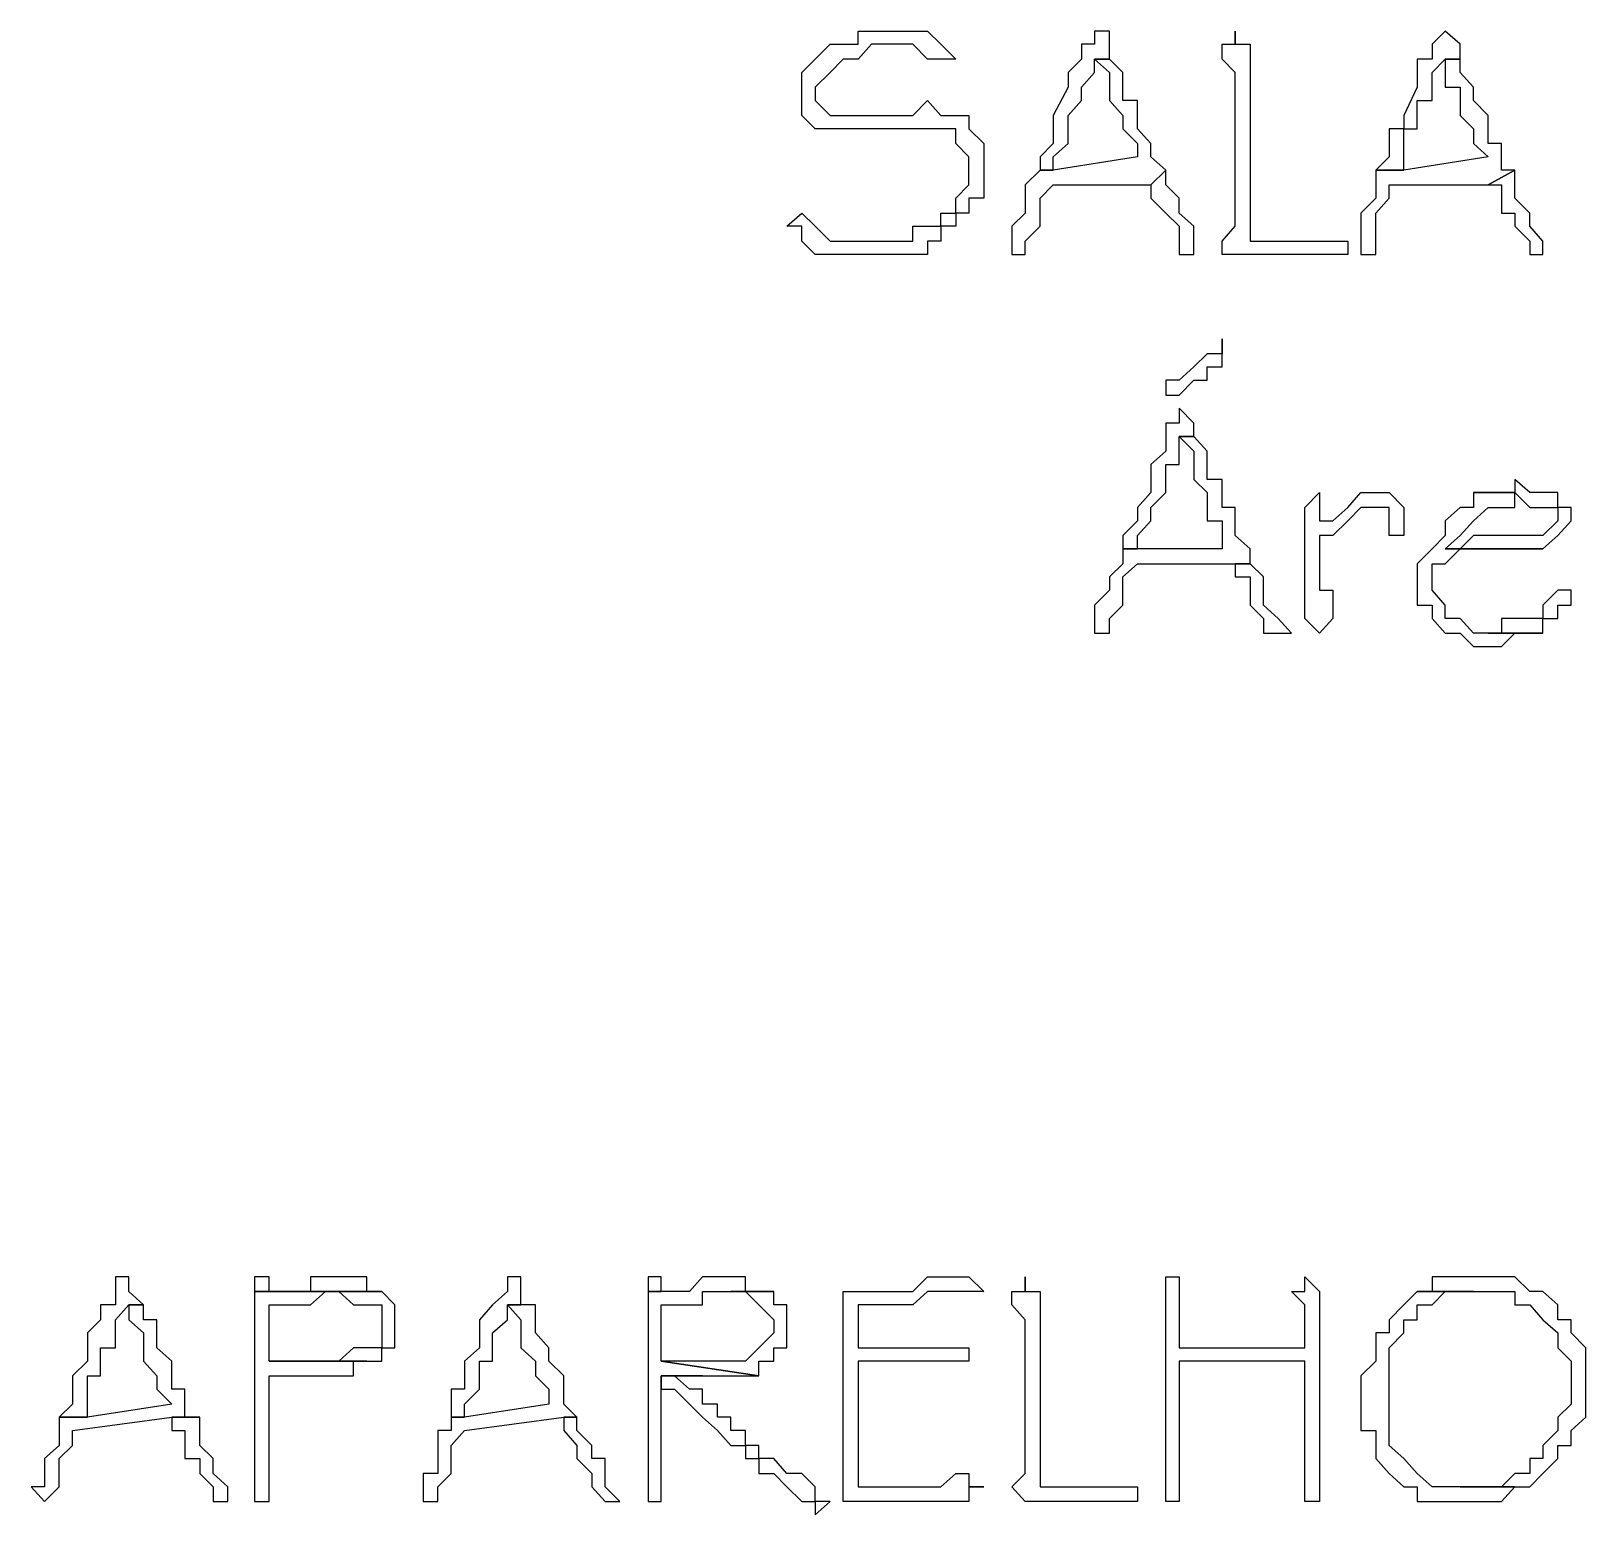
# Model space of a CAD drawing. Header units: millimetres. Extents: x -518.8 to -461.2, y 3.5 to 44.2.
# Drawn here: x -489.831 to -489.124, y 11.02 to 11.694 of the extents above; entities that cross this region are included whole.
import ezdxf

# ---------------------------------------------------------------- set-up
doc = ezdxf.new("R2010")
doc.units = ezdxf.units.MM
doc.header["$MEASUREMENT"] = 0
doc.layers.add('MYSOLIDS', color=7, linetype='Continuous')

msp = doc.modelspace()

# ---------------------------------------------------------------- linework, layer by layer
at = {"layer": 'MYSOLIDS'}
for points in [[(-489.41731, 11.68116), (-489.41731, 11.68116), (-489.41731, 11.68116), (-489.41731, 11.68116), (-489.41731, 11.68116), (-489.42333, 11.68116), (-489.4301, 11.68793), (-489.4301, 11.68793), (-489.43611, 11.68793), (-489.43611, 11.68793), (-489.44288, 11.68793), (-489.44889, 11.68793), (-489.44889, 11.68793), (-489.45491, 11.68116), (-489.46167, 11.68116), (-489.46167, 11.68116), (-489.46769, 11.67514), (-489.46769, 11.67514), (-489.47446, 11.66838), (-489.47446, 11.66838), (-489.47446, 11.66236), (-489.47446, 11.66236), (-489.46769, 11.65559), (-489.46769, 11.65559), (-489.46167, 11.65559), (-489.46167, 11.65559), (-489.45491, 11.65559), (-489.45491, 11.65559), (-489.44889, 11.65559), (-489.44288, 11.65559), (-489.44288, 11.65559), (-489.43611, 11.65559), (-489.4301, 11.65559), (-489.4301, 11.65559), (-489.42333, 11.66236), (-489.41731, 11.65559), (-489.41731, 11.65559), (-489.41055, 11.65559), (-489.40453, 11.65559), (-489.40453, 11.64958), (-489.40453, 11.64958), (-489.39777, 11.64281), (-489.39777, 11.64281), (-489.39777, 11.6368), (-489.39777, 11.63078), (-489.39777, 11.63078), (-489.39777, 11.62402), (-489.39777, 11.618), (-489.40453, 11.618), (-489.40453, 11.61123), (-489.41055, 11.61123), (-489.41055, 11.60522), (-489.41731, 11.60522), (-489.41731, 11.60522), (-489.41731, 11.59845), (-489.42333, 11.59845), (-489.42333, 11.59244), (-489.4301, 11.59244), (-489.43611, 11.59244), (-489.43611, 11.59244), (-489.44288, 11.59244), (-489.44889, 11.59244), (-489.45491, 11.59244), (-489.45491, 11.59244), (-489.46167, 11.59244), (-489.46769, 11.59244), (-489.46769, 11.59244), (-489.47446, 11.59244), (-489.47446, 11.59244), (-489.48047, 11.59845), (-489.48047, 11.60522), (-489.48047, 11.60522), (-489.48724, 11.60522), (-489.48047, 11.61123), (-489.48047, 11.61123), (-489.48047, 11.61123), (-489.48047, 11.61123), (-489.47446, 11.60522), (-489.47446, 11.60522), (-489.47446, 11.60522), (-489.47446, 11.60522), (-489.47446, 11.60522), (-489.46769, 11.59845), (-489.46769, 11.59845), (-489.46167, 11.59845), (-489.46167, 11.59845), (-489.45491, 11.59845), (-489.44889, 11.59845), (-489.44288, 11.59845), (-489.44288, 11.59845), (-489.43611, 11.59845), (-489.4301, 11.59845), (-489.4301, 11.60522), (-489.42333, 11.60522), (-489.42333, 11.60522), (-489.41731, 11.60522), (-489.41731, 11.61123), (-489.41055, 11.61123), (-489.41055, 11.618), (-489.41055, 11.618), (-489.40453, 11.62402), (-489.40453, 11.63078), (-489.40453, 11.63078), (-489.40453, 11.6368), (-489.41055, 11.64281), (-489.41055, 11.64281), (-489.41055, 11.64958), (-489.41731, 11.64958), (-489.41731, 11.64958), (-489.42333, 11.64958), (-489.42333, 11.64958), (-489.4301, 11.64958), (-489.4301, 11.64958), (-489.43611, 11.64958), (-489.44288, 11.64958), (-489.44889, 11.64958), (-489.45491, 11.64958), (-489.45491, 11.64958), (-489.46167, 11.64958), (-489.46769, 11.64958), (-489.46769, 11.64958), (-489.47446, 11.64958), (-489.47446, 11.64958), (-489.48047, 11.65559), (-489.48047, 11.65559), (-489.48047, 11.66236), (-489.48047, 11.66236), (-489.48047, 11.66838), (-489.48047, 11.67514), (-489.48047, 11.67514), (-489.47446, 11.68116), (-489.47446, 11.68116), (-489.46769, 11.68793), (-489.46769, 11.68793), (-489.46167, 11.68793), (-489.45491, 11.68793), (-489.45491, 11.69394), (-489.44889, 11.69394), (-489.44288, 11.69394), (-489.43611, 11.69394), (-489.43611, 11.69394), (-489.4301, 11.69394), (-489.4301, 11.69394), (-489.42333, 11.69394), (-489.41731, 11.68793), (-489.41731, 11.68793), (-489.41055, 11.68116), (-489.41055, 11.68116), (-489.41055, 11.68116), (-489.41055, 11.68116), (-489.41731, 11.68116), (-489.41731, 11.68116), (-489.41731, 11.68116), (-489.41731, 11.68116), (-489.41731, 11.68116)], [(-489.34739, 11.69394), (-489.34739, 11.69394), (-489.34739, 11.69394), (-489.34739, 11.68793), (-489.3534, 11.68793), (-489.3534, 11.68116), (-489.3534, 11.68116), (-489.35942, 11.67514), (-489.35942, 11.66838), (-489.36619, 11.65559), (-489.36619, 11.65559), (-489.36619, 11.64958), (-489.36619, 11.64958), (-489.36619, 11.64281), (-489.3722, 11.6368), (-489.3722, 11.6368), (-489.3722, 11.63078), (-489.36619, 11.63078), (-489.36619, 11.6368), (-489.36619, 11.6368), (-489.35942, 11.64281), (-489.35942, 11.64958), (-489.35942, 11.64958), (-489.35942, 11.64958), (-489.35942, 11.65559), (-489.3534, 11.66236), (-489.3534, 11.66236), (-489.3534, 11.66838), (-489.34739, 11.67514), (-489.34739, 11.67514), (-489.34739, 11.68116), (-489.34062, 11.68116), (-489.34062, 11.68793), (-489.34062, 11.69394), (-489.34739, 11.69394), (-489.34739, 11.69394)], [(-489.27671, 11.59845), (-489.27671, 11.59845), (-489.2707, 11.59845), (-489.26393, 11.59845), (-489.25792, 11.59845), (-489.25792, 11.59845), (-489.2519, 11.59845), (-489.24513, 11.59845), (-489.24513, 11.59845), (-489.23912, 11.59845), (-489.23912, 11.59845), (-489.23235, 11.59845), (-489.23235, 11.59845), (-489.23235, 11.59845), (-489.23235, 11.59845), (-489.23235, 11.59244), (-489.23912, 11.59244), (-489.24513, 11.59244), (-489.24513, 11.59244), (-489.24513, 11.59244), (-489.2519, 11.59244), (-489.25792, 11.59244), (-489.25792, 11.59244), (-489.26393, 11.59244), (-489.2707, 11.59244), (-489.27671, 11.59244), (-489.27671, 11.59244), (-489.28348, 11.59244), (-489.28348, 11.59244), (-489.28348, 11.59244), (-489.28348, 11.59244), (-489.28949, 11.59244), (-489.28949, 11.59244), (-489.28949, 11.59845), (-489.28949, 11.59845), (-489.28348, 11.60522), (-489.28348, 11.61123), (-489.28348, 11.61123), (-489.28348, 11.618), (-489.28348, 11.62402), (-489.28348, 11.63078), (-489.28348, 11.63078), (-489.28348, 11.6368), (-489.28348, 11.64281), (-489.28348, 11.64958), (-489.28348, 11.64958), (-489.28348, 11.64958), (-489.28348, 11.65559), (-489.28348, 11.66236), (-489.28348, 11.66838), (-489.28348, 11.66838), (-489.28348, 11.67514), (-489.28949, 11.68116), (-489.28949, 11.68793), (-489.28949, 11.68793), (-489.28348, 11.68793), (-489.28348, 11.68793), (-489.28348, 11.69394), (-489.28348, 11.69394), (-489.28348, 11.68793), (-489.28348, 11.68793), (-489.27671, 11.68793), (-489.27671, 11.68793), (-489.27671, 11.68793), (-489.27671, 11.68116), (-489.27671, 11.67514), (-489.27671, 11.66838), (-489.27671, 11.66838), (-489.27671, 11.66236), (-489.27671, 11.65559), (-489.27671, 11.65559), (-489.27671, 11.64958), (-489.27671, 11.64281), (-489.27671, 11.6368), (-489.27671, 11.6368), (-489.27671, 11.63078), (-489.27671, 11.63078), (-489.27671, 11.62402), (-489.27671, 11.618), (-489.27671, 11.618), (-489.27671, 11.61123), (-489.27671, 11.61123), (-489.27671, 11.60522), (-489.27671, 11.59845), (-489.27671, 11.59845), (-489.27671, 11.59845), (-489.27671, 11.59845), (-489.27671, 11.59845)], [(-489.18799, 11.69394), (-489.18799, 11.69394), (-489.18799, 11.69394), (-489.19401, 11.68793), (-489.19401, 11.68793), (-489.19401, 11.68116), (-489.20077, 11.68116), (-489.20077, 11.67514), (-489.20077, 11.66838), (-489.20679, 11.65559), (-489.20679, 11.65559), (-489.20679, 11.64958), (-489.21355, 11.64958), (-489.21355, 11.64281), (-489.21355, 11.6368), (-489.21355, 11.6368), (-489.21957, 11.63078), (-489.20679, 11.63078), (-489.20679, 11.6368), (-489.20679, 11.6368), (-489.20679, 11.64281), (-489.20679, 11.64958), (-489.20077, 11.64958), (-489.20077, 11.64958), (-489.20077, 11.65559), (-489.20077, 11.66236), (-489.19401, 11.66236), (-489.19401, 11.66838), (-489.19401, 11.67514), (-489.19401, 11.67514), (-489.18799, 11.68116), (-489.18122, 11.68116), (-489.18122, 11.68793), (-489.18799, 11.69394), (-489.18799, 11.69394), (-489.18799, 11.69394)], [(-489.34062, 11.68116), (-489.34739, 11.68116), (-489.34739, 11.68116), (-489.34062, 11.67514), (-489.34062, 11.66838), (-489.34062, 11.66838), (-489.34062, 11.66236), (-489.33461, 11.65559), (-489.33461, 11.65559), (-489.33461, 11.64958), (-489.33461, 11.64958), (-489.32784, 11.64281), (-489.32784, 11.6368), (-489.32784, 11.6368), (-489.36619, 11.63078), (-489.3722, 11.63078), (-489.37897, 11.62402), (-489.37897, 11.62402), (-489.37897, 11.618), (-489.37897, 11.61123), (-489.37897, 11.61123), (-489.38498, 11.60522), (-489.38498, 11.59845), (-489.38498, 11.59845), (-489.38498, 11.59845), (-489.38498, 11.59244), (-489.38498, 11.59244), (-489.37897, 11.59244), (-489.37897, 11.59244), (-489.37897, 11.59845), (-489.3722, 11.60522), (-489.3722, 11.60522), (-489.3722, 11.61123), (-489.3722, 11.618), (-489.3722, 11.618), (-489.36619, 11.62402), (-489.32183, 11.62402), (-489.31506, 11.63078), (-489.31506, 11.63078), (-489.32183, 11.6368), (-489.32183, 11.64281), (-489.32183, 11.64281), (-489.32784, 11.64958), (-489.32784, 11.64958), (-489.32784, 11.65559), (-489.32784, 11.66236), (-489.33461, 11.66236), (-489.33461, 11.66838), (-489.33461, 11.66838), (-489.33461, 11.66838), (-489.33461, 11.67514), (-489.34062, 11.68116), (-489.34062, 11.68116), (-489.34062, 11.68116)], [(-489.18122, 11.68116), (-489.18799, 11.68116), (-489.18799, 11.68116), (-489.18799, 11.67514), (-489.18799, 11.66838), (-489.18122, 11.66838), (-489.18122, 11.66236), (-489.18122, 11.65559), (-489.18122, 11.65559), (-489.17521, 11.64958), (-489.17521, 11.64958), (-489.17521, 11.64281), (-489.16844, 11.6368), (-489.16844, 11.6368), (-489.20679, 11.63078), (-489.21957, 11.63078), (-489.21957, 11.62402), (-489.21957, 11.62402), (-489.21957, 11.618), (-489.22634, 11.61123), (-489.22634, 11.61123), (-489.22634, 11.60522), (-489.22634, 11.59845), (-489.22634, 11.59845), (-489.22634, 11.59845), (-489.22634, 11.59244), (-489.22634, 11.59244), (-489.22634, 11.59244), (-489.21957, 11.59244), (-489.21957, 11.59845), (-489.21957, 11.60522), (-489.21957, 11.60522), (-489.21957, 11.61123), (-489.21355, 11.618), (-489.21355, 11.618), (-489.21355, 11.62402), (-489.16844, 11.62402), (-489.15641, 11.63078), (-489.16243, 11.63078), (-489.16243, 11.6368), (-489.16243, 11.64281), (-489.16844, 11.64281), (-489.16844, 11.64958), (-489.16844, 11.64958), (-489.16844, 11.65559), (-489.17521, 11.66236), (-489.17521, 11.66236), (-489.17521, 11.66838), (-489.17521, 11.66838), (-489.17521, 11.66838), (-489.18122, 11.67514), (-489.18122, 11.68116), (-489.18122, 11.68116), (-489.18122, 11.68116)], [(-489.31506, 11.63078), (-489.32183, 11.62402), (-489.32183, 11.62402), (-489.32183, 11.62402), (-489.32183, 11.618), (-489.31506, 11.61123), (-489.31506, 11.61123), (-489.30904, 11.60522), (-489.30904, 11.59845), (-489.30904, 11.59244), (-489.30228, 11.59244), (-489.30228, 11.59244), (-489.30228, 11.59244), (-489.30228, 11.59244), (-489.30228, 11.59845), (-489.30228, 11.60522), (-489.30904, 11.61123), (-489.30904, 11.61123), (-489.30904, 11.618), (-489.31506, 11.62402), (-489.31506, 11.63078), (-489.31506, 11.63078)], [(-489.15641, 11.63078), (-489.16844, 11.62402), (-489.16844, 11.62402), (-489.16243, 11.62402), (-489.16243, 11.618), (-489.16243, 11.61123), (-489.15641, 11.61123), (-489.15641, 11.60522), (-489.14964, 11.59845), (-489.14964, 11.59244), (-489.14964, 11.59244), (-489.14964, 11.59244), (-489.14363, 11.59244), (-489.14363, 11.59244), (-489.14363, 11.59845), (-489.14964, 11.60522), (-489.14964, 11.61123), (-489.14964, 11.61123), (-489.15641, 11.618), (-489.15641, 11.62402), (-489.15641, 11.63078), (-489.15641, 11.63078)], [(-489.28949, 11.55409), (-489.28949, 11.54732), (-489.29626, 11.54732), (-489.29626, 11.54732), (-489.30228, 11.54131), (-489.30228, 11.54131), (-489.30904, 11.53529), (-489.30904, 11.53529), (-489.31506, 11.53529), (-489.31506, 11.52853), (-489.31506, 11.52853), (-489.31506, 11.52853), (-489.31506, 11.52853), (-489.30904, 11.52853), (-489.30904, 11.52853), (-489.30228, 11.53529), (-489.29626, 11.53529), (-489.29626, 11.53529), (-489.29626, 11.54131), (-489.28949, 11.54131), (-489.28949, 11.54131), (-489.28949, 11.54732), (-489.28949, 11.54732), (-489.28949, 11.55409), (-489.28949, 11.55409)], [(-489.30904, 11.52251), (-489.30904, 11.51574), (-489.30904, 11.51574), (-489.30904, 11.51574), (-489.31506, 11.51574), (-489.31506, 11.50973), (-489.31506, 11.50296), (-489.32183, 11.49695), (-489.32183, 11.49018), (-489.32183, 11.48417), (-489.32784, 11.4774), (-489.32784, 11.4774), (-489.32784, 11.4774), (-489.32784, 11.47138), (-489.33461, 11.46462), (-489.33461, 11.4586), (-489.33461, 11.4586), (-489.32784, 11.4586), (-489.32784, 11.4586), (-489.32784, 11.46462), (-489.32183, 11.47138), (-489.32183, 11.47138), (-489.32183, 11.4774), (-489.32183, 11.4774), (-489.31506, 11.48417), (-489.31506, 11.48417), (-489.31506, 11.49018), (-489.31506, 11.49695), (-489.30904, 11.49695), (-489.30904, 11.50296), (-489.30904, 11.50973), (-489.30228, 11.50973), (-489.30228, 11.51574), (-489.30228, 11.51574), (-489.30904, 11.52251), (-489.30904, 11.52251)], [(-489.30228, 11.50973), (-489.30904, 11.50973), (-489.30904, 11.50973), (-489.30228, 11.50296), (-489.30228, 11.49695), (-489.30228, 11.49018), (-489.30228, 11.49018), (-489.29626, 11.48417), (-489.29626, 11.48417), (-489.29626, 11.4774), (-489.29626, 11.47138), (-489.28949, 11.47138), (-489.28949, 11.46462), (-489.28949, 11.4586), (-489.32784, 11.4586), (-489.33461, 11.4586), (-489.33461, 11.45183), (-489.34062, 11.44582), (-489.34062, 11.44582), (-489.34062, 11.4398), (-489.34062, 11.4398), (-489.34739, 11.43304), (-489.34739, 11.42702), (-489.34739, 11.42702), (-489.34739, 11.42026), (-489.34739, 11.42026), (-489.34062, 11.42026), (-489.34062, 11.42026), (-489.34062, 11.42026), (-489.34062, 11.42702), (-489.33461, 11.43304), (-489.33461, 11.43304), (-489.33461, 11.4398), (-489.33461, 11.4398), (-489.33461, 11.44582), (-489.32784, 11.45183), (-489.28348, 11.45183), (-489.27671, 11.45183), (-489.27671, 11.4586), (-489.28348, 11.46462), (-489.28348, 11.46462), (-489.28348, 11.47138), (-489.28348, 11.4774), (-489.28949, 11.4774), (-489.28949, 11.48417), (-489.28949, 11.48417), (-489.28949, 11.49018), (-489.29626, 11.49018), (-489.29626, 11.49695), (-489.29626, 11.49695), (-489.29626, 11.50296), (-489.30228, 11.50973), (-489.30228, 11.50973), (-489.30228, 11.50973)], [(-489.15641, 11.49018), (-489.15641, 11.48417), (-489.16243, 11.48417), (-489.16844, 11.48417), (-489.16844, 11.48417), (-489.16844, 11.48417), (-489.17521, 11.48417), (-489.15641, 11.48417), (-489.14964, 11.4774), (-489.14964, 11.4774), (-489.14363, 11.4774), (-489.13686, 11.4774), (-489.13686, 11.47138), (-489.13686, 11.47138), (-489.13686, 11.47138), (-489.14363, 11.46462), (-489.14964, 11.46462), (-489.14964, 11.46462), (-489.15641, 11.46462), (-489.16243, 11.46462), (-489.16243, 11.46462), (-489.16844, 11.46462), (-489.17521, 11.46462), (-489.18122, 11.4586), (-489.18799, 11.4586), (-489.14363, 11.4586), (-489.14363, 11.4586), (-489.13686, 11.46462), (-489.13686, 11.46462), (-489.13085, 11.47138), (-489.13085, 11.47138), (-489.13085, 11.4774), (-489.13686, 11.4774), (-489.13686, 11.48417), (-489.14363, 11.48417), (-489.14363, 11.48417), (-489.14964, 11.48417), (-489.15641, 11.49018), (-489.15641, 11.49018)], [(-489.24513, 11.47138), (-489.23912, 11.47138), (-489.23235, 11.4774), (-489.23235, 11.4774), (-489.22634, 11.48417), (-489.22634, 11.48417), (-489.21957, 11.48417), (-489.21957, 11.48417), (-489.21355, 11.48417), (-489.21355, 11.48417), (-489.20679, 11.4774), (-489.20679, 11.47138), (-489.20679, 11.47138), (-489.20679, 11.47138), (-489.20679, 11.46462), (-489.21355, 11.46462), (-489.21355, 11.46462), (-489.21355, 11.46462), (-489.21355, 11.46462), (-489.21355, 11.47138), (-489.21355, 11.47138), (-489.21355, 11.47138), (-489.21355, 11.47138), (-489.21355, 11.47138), (-489.21355, 11.47138), (-489.21355, 11.4774), (-489.21355, 11.4774), (-489.21957, 11.4774), (-489.21957, 11.4774), (-489.21957, 11.4774), (-489.22634, 11.4774), (-489.22634, 11.4774), (-489.23235, 11.47138), (-489.23235, 11.47138), (-489.23912, 11.46462), (-489.24513, 11.46462), (-489.24513, 11.46462), (-489.24513, 11.4586), (-489.24513, 11.45183), (-489.24513, 11.45183), (-489.24513, 11.45183), (-489.24513, 11.4398), (-489.23912, 11.4398), (-489.23912, 11.43304), (-489.23912, 11.42702), (-489.23912, 11.42702), (-489.23912, 11.42702), (-489.24513, 11.42026), (-489.24513, 11.42026), (-489.24513, 11.42026), (-489.24513, 11.42026), (-489.24513, 11.42026), (-489.24513, 11.42026), (-489.2519, 11.42702), (-489.2519, 11.42702), (-489.2519, 11.43304), (-489.2519, 11.4398), (-489.2519, 11.4398), (-489.2519, 11.44582), (-489.2519, 11.45183), (-489.2519, 11.4586), (-489.2519, 11.4586), (-489.2519, 11.46462), (-489.2519, 11.47138), (-489.2519, 11.47138), (-489.2519, 11.4774), (-489.2519, 11.4774), (-489.2519, 11.4774), (-489.2519, 11.4774), (-489.24513, 11.48417), (-489.24513, 11.48417), (-489.24513, 11.4774), (-489.24513, 11.4774), (-489.24513, 11.47138), (-489.24513, 11.47138), (-489.24513, 11.47138), (-489.24513, 11.47138), (-489.24513, 11.47138), (-489.24513, 11.47138)], [(-489.17521, 11.48417), (-489.17521, 11.4774), (-489.18122, 11.4774), (-489.18799, 11.47138), (-489.18799, 11.47138), (-489.18799, 11.46462), (-489.19401, 11.4586), (-489.19401, 11.4586), (-489.19401, 11.4586), (-489.20077, 11.45183), (-489.20077, 11.44582), (-489.20077, 11.4398), (-489.20077, 11.4398), (-489.20077, 11.43304), (-489.19401, 11.43304), (-489.19401, 11.42702), (-489.18799, 11.42026), (-489.18799, 11.42026), (-489.18799, 11.42026), (-489.18122, 11.42026), (-489.18122, 11.42026), (-489.17521, 11.41424), (-489.16844, 11.41424), (-489.16844, 11.41424), (-489.16243, 11.41424), (-489.15641, 11.42026), (-489.15641, 11.42026), (-489.14964, 11.42026), (-489.14964, 11.42026), (-489.14363, 11.42026), (-489.16844, 11.42026), (-489.17521, 11.42026), (-489.18122, 11.42702), (-489.18122, 11.42702), (-489.18799, 11.42702), (-489.18799, 11.43304), (-489.18799, 11.43304), (-489.19401, 11.4398), (-489.19401, 11.44582), (-489.19401, 11.44582), (-489.19401, 11.45183), (-489.18799, 11.45183), (-489.18799, 11.45183), (-489.18799, 11.45183), (-489.18122, 11.4586), (-489.17521, 11.4586), (-489.16844, 11.4586), (-489.16243, 11.4586), (-489.15641, 11.4586), (-489.15641, 11.4586), (-489.14964, 11.4586), (-489.14964, 11.4586), (-489.14363, 11.4586), (-489.18799, 11.4586), (-489.18122, 11.46462), (-489.18122, 11.46462), (-489.17521, 11.47138), (-489.17521, 11.47138), (-489.16844, 11.4774), (-489.16844, 11.4774), (-489.16243, 11.4774), (-489.15641, 11.4774), (-489.15641, 11.48417), (-489.17521, 11.48417), (-489.17521, 11.48417)], [(-489.27671, 11.45183), (-489.28348, 11.45183), (-489.28348, 11.45183), (-489.28348, 11.44582), (-489.27671, 11.44582), (-489.27671, 11.4398), (-489.27671, 11.43304), (-489.2707, 11.42702), (-489.2707, 11.42702), (-489.2707, 11.42026), (-489.26393, 11.42026), (-489.26393, 11.42026), (-489.26393, 11.42026), (-489.25792, 11.42026), (-489.26393, 11.42702), (-489.26393, 11.42702), (-489.2707, 11.43304), (-489.2707, 11.4398), (-489.2707, 11.44582), (-489.27671, 11.45183), (-489.27671, 11.45183), (-489.27671, 11.45183)], [(-489.13085, 11.4398), (-489.13085, 11.4398), (-489.13686, 11.4398), (-489.13686, 11.4398), (-489.14363, 11.43304), (-489.14363, 11.43304), (-489.14363, 11.42702), (-489.14964, 11.42702), (-489.15641, 11.42702), (-489.15641, 11.42702), (-489.16243, 11.42702), (-489.16243, 11.42026), (-489.16844, 11.42026), (-489.14363, 11.42026), (-489.14363, 11.42702), (-489.13686, 11.42702), (-489.13686, 11.43304), (-489.13085, 11.43304), (-489.13085, 11.43304), (-489.13085, 11.4398), (-489.13085, 11.4398), (-489.13085, 11.4398), (-489.13085, 11.4398)], [(-489.78649, 11.12777), (-489.78649, 11.12777), (-489.7925, 11.12777), (-489.7925, 11.12101), (-489.7925, 11.12101), (-489.7925, 11.11499), (-489.79927, 11.11499), (-489.79927, 11.10823), (-489.80528, 11.10221), (-489.80528, 11.09544), (-489.80528, 11.08943), (-489.81205, 11.08266), (-489.81205, 11.08266), (-489.81205, 11.07665), (-489.81205, 11.07665), (-489.81205, 11.06988), (-489.81807, 11.06386), (-489.80528, 11.06386), (-489.80528, 11.06988), (-489.80528, 11.06988), (-489.80528, 11.07665), (-489.80528, 11.08266), (-489.79927, 11.08266), (-489.79927, 11.08943), (-489.79927, 11.08943), (-489.79927, 11.09544), (-489.7925, 11.09544), (-489.7925, 11.10221), (-489.7925, 11.10823), (-489.7925, 11.10823), (-489.78649, 11.11499), (-489.77972, 11.11499), (-489.78649, 11.12101), (-489.78649, 11.12777), (-489.78649, 11.12777), (-489.78649, 11.12777)], [(-489.72258, 11.12777), (-489.72934, 11.12777), (-489.72934, 11.12101), (-489.72934, 11.12101), (-489.72934, 11.12101), (-489.691, 11.12101), (-489.691, 11.12101), (-489.68423, 11.11499), (-489.67822, 11.11499), (-489.67145, 11.11499), (-489.67145, 11.11499), (-489.67145, 11.10823), (-489.67145, 11.10823), (-489.67145, 11.10823), (-489.67145, 11.10221), (-489.67145, 11.09544), (-489.67822, 11.09544), (-489.68423, 11.09544), (-489.68423, 11.09544), (-489.68423, 11.09544), (-489.691, 11.08943), (-489.691, 11.08943), (-489.69701, 11.08943), (-489.70378, 11.08943), (-489.7098, 11.08943), (-489.71656, 11.08943), (-489.72258, 11.08943), (-489.67822, 11.08943), (-489.67145, 11.08943), (-489.67145, 11.09544), (-489.66543, 11.09544), (-489.66543, 11.10221), (-489.66543, 11.10221), (-489.66543, 11.10823), (-489.66543, 11.10823), (-489.66543, 11.11499), (-489.66543, 11.11499), (-489.67145, 11.12101), (-489.67145, 11.12101), (-489.72258, 11.12101), (-489.72258, 11.12777), (-489.72258, 11.12777), (-489.72258, 11.12777)], [(-489.691, 11.12777), (-489.691, 11.12777), (-489.69701, 11.12777), (-489.70378, 11.12777), (-489.70378, 11.12101), (-489.7098, 11.12101), (-489.71656, 11.12101), (-489.72258, 11.12101), (-489.67145, 11.12101), (-489.67822, 11.12101), (-489.67822, 11.12777), (-489.68423, 11.12777), (-489.691, 11.12777), (-489.691, 11.12777)], [(-489.61431, 11.12777), (-489.61431, 11.12777), (-489.61431, 11.12777), (-489.61431, 11.12101), (-489.61431, 11.12101), (-489.62107, 11.11499), (-489.62107, 11.11499), (-489.62709, 11.10823), (-489.62709, 11.10221), (-489.62709, 11.09544), (-489.63386, 11.08943), (-489.63386, 11.08266), (-489.63386, 11.08266), (-489.63386, 11.07665), (-489.63987, 11.07665), (-489.63987, 11.06988), (-489.63987, 11.06386), (-489.63386, 11.06386), (-489.63386, 11.06988), (-489.63386, 11.06988), (-489.62709, 11.07665), (-489.62709, 11.08266), (-489.62709, 11.08266), (-489.62709, 11.08943), (-489.62107, 11.08943), (-489.62107, 11.09544), (-489.62107, 11.09544), (-489.62107, 11.10221), (-489.61431, 11.10823), (-489.61431, 11.10823), (-489.61431, 11.11499), (-489.60829, 11.11499), (-489.60829, 11.12101), (-489.60829, 11.12777), (-489.61431, 11.12777), (-489.61431, 11.12777)], [(-489.5128, 11.12777), (-489.5128, 11.12777), (-489.51882, 11.12777), (-489.52558, 11.12777), (-489.52558, 11.12777), (-489.52558, 11.12777), (-489.5316, 11.12101), (-489.53837, 11.12101), (-489.53837, 11.12101), (-489.54438, 11.12101), (-489.5504, 11.12101), (-489.5504, 11.03229), (-489.5504, 11.02552), (-489.5504, 11.02552), (-489.54438, 11.02552), (-489.54438, 11.03229), (-489.54438, 11.03229), (-489.54438, 11.08266), (-489.52558, 11.08266), (-489.51882, 11.08266), (-489.5128, 11.08266), (-489.5128, 11.08266), (-489.50604, 11.08266), (-489.50002, 11.08266), (-489.54438, 11.08943), (-489.54438, 11.11499), (-489.54438, 11.11499), (-489.53837, 11.11499), (-489.53837, 11.11499), (-489.5316, 11.11499), (-489.52558, 11.11499), (-489.52558, 11.12101), (-489.51882, 11.12101), (-489.5128, 11.12101), (-489.49325, 11.12101), (-489.49325, 11.12101), (-489.50002, 11.12101), (-489.50604, 11.12101), (-489.50604, 11.12777), (-489.5128, 11.12777), (-489.5128, 11.12777)], [(-489.5504, 11.12777), (-489.5504, 11.12777), (-489.5504, 11.12101), (-489.54438, 11.12101), (-489.54438, 11.12777), (-489.5504, 11.12777), (-489.5504, 11.12777)], [(-489.45491, 11.09544), (-489.41055, 11.09544), (-489.41055, 11.09544), (-489.40453, 11.09544), (-489.40453, 11.09544), (-489.40453, 11.09544), (-489.40453, 11.09544), (-489.40453, 11.08943), (-489.40453, 11.08943), (-489.41055, 11.08943), (-489.41055, 11.08943), (-489.45491, 11.08943), (-489.45491, 11.08266), (-489.45491, 11.08266), (-489.45491, 11.08266), (-489.45491, 11.08266), (-489.45491, 11.07665), (-489.45491, 11.06988), (-489.45491, 11.06988), (-489.45491, 11.06386), (-489.45491, 11.06386), (-489.45491, 11.05785), (-489.45491, 11.05108), (-489.45491, 11.05108), (-489.45491, 11.04507), (-489.45491, 11.0383), (-489.45491, 11.03229), (-489.45491, 11.03229), (-489.44889, 11.03229), (-489.44889, 11.03229), (-489.44288, 11.03229), (-489.43611, 11.03229), (-489.4301, 11.03229), (-489.4301, 11.03229), (-489.4301, 11.03229), (-489.42333, 11.03229), (-489.41731, 11.03229), (-489.41055, 11.0383), (-489.41055, 11.0383), (-489.40453, 11.0383), (-489.40453, 11.03229), (-489.40453, 11.03229), (-489.39777, 11.03229), (-489.39777, 11.03229), (-489.40453, 11.03229), (-489.40453, 11.02552), (-489.41055, 11.02552), (-489.41731, 11.02552), (-489.41731, 11.02552), (-489.42333, 11.02552), (-489.4301, 11.02552), (-489.4301, 11.02552), (-489.43611, 11.02552), (-489.44288, 11.02552), (-489.44889, 11.02552), (-489.44889, 11.02552), (-489.45491, 11.02552), (-489.45491, 11.02552), (-489.45491, 11.02552), (-489.46167, 11.02552), (-489.46167, 11.02552), (-489.46167, 11.03229), (-489.46167, 11.03229), (-489.46167, 11.03229), (-489.46167, 11.0383), (-489.46167, 11.0383), (-489.46167, 11.04507), (-489.46167, 11.05108), (-489.46167, 11.05785), (-489.46167, 11.05785), (-489.46167, 11.06386), (-489.46167, 11.06988), (-489.46167, 11.07665), (-489.46167, 11.07665), (-489.46167, 11.08266), (-489.46167, 11.08266), (-489.46167, 11.08943), (-489.46167, 11.09544), (-489.46167, 11.10221), (-489.46167, 11.10221), (-489.46167, 11.10823), (-489.46167, 11.11499), (-489.46167, 11.11499), (-489.46167, 11.12101), (-489.46167, 11.12101), (-489.46167, 11.12101), (-489.46167, 11.12101), (-489.45491, 11.12101), (-489.45491, 11.12101), (-489.44889, 11.12101), (-489.44889, 11.12101), (-489.44288, 11.12101), (-489.44288, 11.12101), (-489.43611, 11.12101), (-489.4301, 11.12101), (-489.4301, 11.12101), (-489.42333, 11.12777), (-489.42333, 11.12777), (-489.41731, 11.12777), (-489.41055, 11.12777), (-489.41055, 11.12777), (-489.40453, 11.12777), (-489.40453, 11.12777), (-489.40453, 11.12777), (-489.40453, 11.12777), (-489.39777, 11.12101), (-489.39777, 11.12101), (-489.39777, 11.12101), (-489.40453, 11.12101), (-489.40453, 11.12101), (-489.41055, 11.12101), (-489.41731, 11.12101), (-489.42333, 11.12101), (-489.4301, 11.11499), (-489.4301, 11.11499), (-489.43611, 11.11499), (-489.44288, 11.11499), (-489.44889, 11.11499), (-489.45491, 11.11499), (-489.45491, 11.11499), (-489.45491, 11.11499), (-489.45491, 11.10823), (-489.45491, 11.10823), (-489.45491, 11.10221), (-489.45491, 11.09544), (-489.45491, 11.09544), (-489.45491, 11.09544), (-489.45491, 11.09544), (-489.45491, 11.09544)], [(-489.3722, 11.03229), (-489.3722, 11.03229), (-489.36619, 11.03229), (-489.35942, 11.03229), (-489.3534, 11.03229), (-489.3534, 11.03229), (-489.34739, 11.03229), (-489.34062, 11.03229), (-489.34062, 11.03229), (-489.33461, 11.03229), (-489.33461, 11.03229), (-489.32784, 11.03229), (-489.32784, 11.03229), (-489.32784, 11.03229), (-489.32784, 11.03229), (-489.32784, 11.02552), (-489.33461, 11.02552), (-489.34062, 11.02552), (-489.34062, 11.02552), (-489.34062, 11.02552), (-489.34739, 11.02552), (-489.3534, 11.02552), (-489.3534, 11.02552), (-489.35942, 11.02552), (-489.36619, 11.02552), (-489.3722, 11.02552), (-489.3722, 11.02552), (-489.37897, 11.02552), (-489.37897, 11.02552), (-489.37897, 11.02552), (-489.37897, 11.02552), (-489.38498, 11.03229), (-489.38498, 11.03229), (-489.38498, 11.03229), (-489.38498, 11.03229), (-489.37897, 11.0383), (-489.37897, 11.04507), (-489.37897, 11.05108), (-489.37897, 11.05108), (-489.37897, 11.05785), (-489.37897, 11.06386), (-489.37897, 11.06386), (-489.37897, 11.06988), (-489.37897, 11.07665), (-489.37897, 11.08266), (-489.37897, 11.08266), (-489.37897, 11.08943), (-489.37897, 11.08943), (-489.37897, 11.09544), (-489.37897, 11.10221), (-489.37897, 11.10823), (-489.37897, 11.10823), (-489.38498, 11.11499), (-489.38498, 11.12101), (-489.38498, 11.12101), (-489.37897, 11.12101), (-489.37897, 11.12101), (-489.37897, 11.12777), (-489.37897, 11.12777), (-489.37897, 11.12101), (-489.37897, 11.12101), (-489.3722, 11.12101), (-489.3722, 11.12101), (-489.3722, 11.12101), (-489.3722, 11.11499), (-489.3722, 11.10823), (-489.3722, 11.10221), (-489.3722, 11.10221), (-489.3722, 11.09544), (-489.3722, 11.08943), (-489.3722, 11.08943), (-489.3722, 11.08266), (-489.3722, 11.07665), (-489.3722, 11.06988), (-489.3722, 11.06988), (-489.3722, 11.06386), (-489.3722, 11.06386), (-489.3722, 11.05785), (-489.3722, 11.05108), (-489.3722, 11.05108), (-489.3722, 11.04507), (-489.3722, 11.04507), (-489.3722, 11.0383), (-489.3722, 11.03229), (-489.3722, 11.03229), (-489.3722, 11.03229), (-489.3722, 11.03229), (-489.3722, 11.03229)], [(-489.2519, 11.08943), (-489.25792, 11.08943), (-489.26393, 11.08943), (-489.2707, 11.08943), (-489.2707, 11.08943), (-489.27671, 11.08943), (-489.28348, 11.08943), (-489.28348, 11.08943), (-489.28949, 11.08943), (-489.29626, 11.08943), (-489.30228, 11.08943), (-489.30228, 11.08943), (-489.30904, 11.08943), (-489.30904, 11.08943), (-489.30904, 11.03229), (-489.30904, 11.02552), (-489.30904, 11.02552), (-489.31506, 11.02552), (-489.31506, 11.02552), (-489.31506, 11.02552), (-489.31506, 11.02552), (-489.31506, 11.03229), (-489.31506, 11.03229), (-489.31506, 11.12101), (-489.31506, 11.12777), (-489.31506, 11.12777), (-489.31506, 11.12777), (-489.31506, 11.12777), (-489.30904, 11.12777), (-489.30904, 11.12777), (-489.30904, 11.12101), (-489.30904, 11.12101), (-489.30904, 11.09544), (-489.30228, 11.09544), (-489.30228, 11.09544), (-489.29626, 11.09544), (-489.28949, 11.09544), (-489.28348, 11.09544), (-489.28348, 11.09544), (-489.27671, 11.09544), (-489.2707, 11.09544), (-489.2707, 11.09544), (-489.26393, 11.09544), (-489.25792, 11.09544), (-489.2519, 11.09544), (-489.2519, 11.10221), (-489.2519, 11.10823), (-489.2519, 11.11499), (-489.2519, 11.11499), (-489.25792, 11.12101), (-489.25792, 11.12101), (-489.2519, 11.12101), (-489.2519, 11.12101), (-489.2519, 11.12777), (-489.2519, 11.12777), (-489.2519, 11.12777), (-489.2519, 11.12777), (-489.24513, 11.12101), (-489.24513, 11.12101), (-489.24513, 11.12101), (-489.24513, 11.11499), (-489.24513, 11.10823), (-489.24513, 11.10221), (-489.24513, 11.10221), (-489.24513, 11.09544), (-489.24513, 11.08943), (-489.24513, 11.08943), (-489.24513, 11.08266), (-489.24513, 11.07665), (-489.24513, 11.06988), (-489.24513, 11.06988), (-489.24513, 11.06386), (-489.24513, 11.05785), (-489.24513, 11.05108), (-489.24513, 11.05108), (-489.24513, 11.04507), (-489.24513, 11.0383), (-489.24513, 11.0383), (-489.24513, 11.03229), (-489.24513, 11.03229), (-489.24513, 11.03229), (-489.24513, 11.02552), (-489.24513, 11.02552), (-489.2519, 11.02552), (-489.2519, 11.02552), (-489.2519, 11.02552), (-489.2519, 11.02552), (-489.2519, 11.03229), (-489.2519, 11.03229), (-489.2519, 11.03229), (-489.2519, 11.03229), (-489.2519, 11.0383), (-489.2519, 11.04507), (-489.2519, 11.05108), (-489.2519, 11.05108), (-489.2519, 11.05785), (-489.2519, 11.06386), (-489.2519, 11.06988), (-489.2519, 11.06988), (-489.2519, 11.07665), (-489.2519, 11.08266), (-489.2519, 11.08266), (-489.2519, 11.08943), (-489.2519, 11.08943), (-489.2519, 11.08943), (-489.2519, 11.08943), (-489.2519, 11.08943)], [(-489.17521, 11.12777), (-489.17521, 11.12777), (-489.17521, 11.12777), (-489.18122, 11.12777), (-489.18799, 11.12777), (-489.19401, 11.12777), (-489.19401, 11.12101), (-489.20077, 11.12101), (-489.17521, 11.12101), (-489.17521, 11.12101), (-489.16844, 11.12101), (-489.16243, 11.12101), (-489.15641, 11.12101), (-489.15641, 11.11499), (-489.14964, 11.11499), (-489.14964, 11.11499), (-489.14363, 11.10823), (-489.14363, 11.10823), (-489.14363, 11.10823), (-489.13686, 11.10221), (-489.13686, 11.09544), (-489.13686, 11.09544), (-489.13085, 11.08943), (-489.13085, 11.08266), (-489.13085, 11.07665), (-489.13085, 11.07665), (-489.13085, 11.07665), (-489.13085, 11.06988), (-489.13686, 11.06386), (-489.13686, 11.06386), (-489.13686, 11.05785), (-489.13686, 11.05785), (-489.14363, 11.05108), (-489.14363, 11.04507), (-489.14964, 11.04507), (-489.14964, 11.0383), (-489.15641, 11.0383), (-489.15641, 11.0383), (-489.16243, 11.03229), (-489.16844, 11.03229), (-489.16844, 11.03229), (-489.17521, 11.03229), (-489.18122, 11.03229), (-489.15641, 11.03229), (-489.14964, 11.03229), (-489.14964, 11.03229), (-489.14363, 11.0383), (-489.14363, 11.0383), (-489.13686, 11.04507), (-489.13686, 11.04507), (-489.13686, 11.05108), (-489.13085, 11.05108), (-489.13085, 11.05785), (-489.13085, 11.05785), (-489.12408, 11.06386), (-489.12408, 11.06988), (-489.12408, 11.06988), (-489.12408, 11.07665), (-489.12408, 11.08266), (-489.12408, 11.08266), (-489.12408, 11.08943), (-489.12408, 11.08943), (-489.12408, 11.09544), (-489.13085, 11.10221), (-489.13085, 11.10221), (-489.13085, 11.10823), (-489.13686, 11.10823), (-489.13686, 11.11499), (-489.13686, 11.11499), (-489.14363, 11.12101), (-489.14363, 11.12101), (-489.14964, 11.12101), (-489.15641, 11.12777), (-489.15641, 11.12777), (-489.16243, 11.12777), (-489.16844, 11.12777), (-489.17521, 11.12777), (-489.17521, 11.12777)], [(-489.72934, 11.12101), (-489.72934, 11.11499), (-489.72934, 11.11499), (-489.72934, 11.10823), (-489.72934, 11.10823), (-489.72934, 11.10221), (-489.72934, 11.09544), (-489.72934, 11.09544), (-489.72934, 11.08943), (-489.72934, 11.08266), (-489.72934, 11.07665), (-489.72934, 11.07665), (-489.72934, 11.06988), (-489.72934, 11.06386), (-489.72934, 11.05785), (-489.72934, 11.05785), (-489.72934, 11.05108), (-489.72934, 11.04507), (-489.72934, 11.04507), (-489.72934, 11.0383), (-489.72934, 11.03229), (-489.72934, 11.03229), (-489.72934, 11.02552), (-489.72258, 11.02552), (-489.72258, 11.02552), (-489.72258, 11.03229), (-489.72258, 11.03229), (-489.72258, 11.0383), (-489.72258, 11.0383), (-489.72258, 11.04507), (-489.72258, 11.05108), (-489.72258, 11.05108), (-489.72258, 11.05785), (-489.72258, 11.06386), (-489.72258, 11.06988), (-489.72258, 11.06988), (-489.72258, 11.07665), (-489.72258, 11.07665), (-489.72258, 11.08266), (-489.71656, 11.08266), (-489.71656, 11.08266), (-489.7098, 11.08266), (-489.70378, 11.08266), (-489.69701, 11.08266), (-489.69701, 11.08266), (-489.691, 11.08266), (-489.68423, 11.08266), (-489.68423, 11.08943), (-489.67822, 11.08943), (-489.67822, 11.08943), (-489.72258, 11.08943), (-489.72258, 11.08943), (-489.72258, 11.09544), (-489.72258, 11.09544), (-489.72258, 11.10221), (-489.72258, 11.10823), (-489.72258, 11.11499), (-489.72258, 11.11499), (-489.71656, 11.11499), (-489.7098, 11.11499), (-489.7098, 11.11499), (-489.70378, 11.11499), (-489.70378, 11.11499), (-489.69701, 11.12101), (-489.691, 11.12101), (-489.691, 11.12101), (-489.72934, 11.12101), (-489.72934, 11.12101)], [(-489.49325, 11.12101), (-489.5128, 11.12101), (-489.5128, 11.12101), (-489.50604, 11.12101), (-489.50002, 11.11499), (-489.50002, 11.11499), (-489.50002, 11.11499), (-489.49325, 11.10823), (-489.49325, 11.10823), (-489.49325, 11.10221), (-489.49325, 11.10221), (-489.50002, 11.09544), (-489.50002, 11.09544), (-489.50604, 11.08943), (-489.50604, 11.08943), (-489.5128, 11.08943), (-489.5128, 11.08943), (-489.51882, 11.08943), (-489.52558, 11.08943), (-489.5316, 11.08943), (-489.5316, 11.08943), (-489.53837, 11.08943), (-489.54438, 11.08943), (-489.50002, 11.08266), (-489.50002, 11.08943), (-489.50002, 11.08943), (-489.49325, 11.08943), (-489.49325, 11.09544), (-489.48724, 11.09544), (-489.48724, 11.10221), (-489.48724, 11.10823), (-489.48724, 11.10823), (-489.48724, 11.11499), (-489.49325, 11.11499), (-489.49325, 11.12101), (-489.49325, 11.12101)], [(-489.20077, 11.12101), (-489.20077, 11.12101), (-489.20679, 11.11499), (-489.20679, 11.11499), (-489.21355, 11.10823), (-489.21355, 11.10823), (-489.21355, 11.10221), (-489.21957, 11.10221), (-489.21957, 11.09544), (-489.21957, 11.08943), (-489.21957, 11.08943), (-489.22634, 11.08266), (-489.22634, 11.07665), (-489.22634, 11.06988), (-489.22634, 11.06988), (-489.22634, 11.06386), (-489.22634, 11.05785), (-489.21957, 11.05785), (-489.21957, 11.05108), (-489.21957, 11.04507), (-489.21957, 11.04507), (-489.21355, 11.0383), (-489.21355, 11.0383), (-489.20679, 11.03229), (-489.20679, 11.03229), (-489.20077, 11.03229), (-489.20077, 11.02552), (-489.19401, 11.02552), (-489.18799, 11.02552), (-489.18799, 11.02552), (-489.18122, 11.02552), (-489.18122, 11.02552), (-489.17521, 11.02552), (-489.16844, 11.02552), (-489.16243, 11.02552), (-489.16243, 11.02552), (-489.16243, 11.02552), (-489.15641, 11.03229), (-489.18122, 11.03229), (-489.18122, 11.03229), (-489.18799, 11.03229), (-489.19401, 11.03229), (-489.19401, 11.03229), (-489.20077, 11.0383), (-489.20077, 11.0383), (-489.20679, 11.04507), (-489.20679, 11.04507), (-489.20679, 11.04507), (-489.21355, 11.05108), (-489.21355, 11.05108), (-489.21355, 11.05785), (-489.21355, 11.06386), (-489.21355, 11.06386), (-489.21355, 11.06988), (-489.21355, 11.07665), (-489.21355, 11.07665), (-489.21355, 11.08266), (-489.21355, 11.08943), (-489.21355, 11.08943), (-489.21355, 11.09544), (-489.20679, 11.10221), (-489.20679, 11.10221), (-489.20679, 11.10823), (-489.20077, 11.10823), (-489.20077, 11.11499), (-489.19401, 11.11499), (-489.19401, 11.11499), (-489.18799, 11.12101), (-489.18122, 11.12101), (-489.17521, 11.12101), (-489.17521, 11.12101), (-489.20077, 11.12101), (-489.20077, 11.12101)], [(-489.77972, 11.11499), (-489.78649, 11.11499), (-489.78649, 11.11499), (-489.78649, 11.10823), (-489.78649, 11.10823), (-489.77972, 11.10221), (-489.77972, 11.09544), (-489.77972, 11.08943), (-489.77972, 11.08943), (-489.77371, 11.08266), (-489.77371, 11.08266), (-489.77371, 11.07665), (-489.76694, 11.06988), (-489.76694, 11.06988), (-489.80528, 11.06386), (-489.81807, 11.06386), (-489.81807, 11.05785), (-489.81807, 11.05785), (-489.81807, 11.05108), (-489.82483, 11.04507), (-489.82483, 11.04507), (-489.82483, 11.0383), (-489.82483, 11.0383), (-489.82483, 11.03229), (-489.83085, 11.03229), (-489.82483, 11.02552), (-489.82483, 11.02552), (-489.82483, 11.02552), (-489.82483, 11.02552), (-489.81807, 11.03229), (-489.81807, 11.0383), (-489.81807, 11.0383), (-489.81807, 11.04507), (-489.81205, 11.05108), (-489.81205, 11.05108), (-489.81205, 11.05785), (-489.76694, 11.06386), (-489.75416, 11.06386), (-489.76092, 11.06386), (-489.76092, 11.06988), (-489.76092, 11.07665), (-489.76694, 11.07665), (-489.76694, 11.08266), (-489.76694, 11.08943), (-489.76694, 11.08943), (-489.77371, 11.09544), (-489.77371, 11.09544), (-489.77371, 11.10221), (-489.77371, 11.10221), (-489.77371, 11.10823), (-489.77972, 11.10823), (-489.77972, 11.11499), (-489.77972, 11.11499), (-489.77972, 11.11499)], [(-489.60829, 11.11499), (-489.61431, 11.11499), (-489.61431, 11.11499), (-489.60829, 11.10823), (-489.60829, 11.10823), (-489.60829, 11.10221), (-489.60829, 11.09544), (-489.60152, 11.08943), (-489.60152, 11.08943), (-489.60152, 11.08266), (-489.60152, 11.08266), (-489.59551, 11.07665), (-489.59551, 11.06988), (-489.59551, 11.06988), (-489.63386, 11.06386), (-489.63987, 11.06386), (-489.63987, 11.05785), (-489.64589, 11.05785), (-489.64589, 11.05108), (-489.64589, 11.04507), (-489.64589, 11.04507), (-489.64589, 11.0383), (-489.65265, 11.0383), (-489.65265, 11.03229), (-489.65265, 11.03229), (-489.65265, 11.02552), (-489.64589, 11.02552), (-489.64589, 11.02552), (-489.64589, 11.02552), (-489.64589, 11.03229), (-489.63987, 11.0383), (-489.63987, 11.0383), (-489.63987, 11.04507), (-489.63987, 11.05108), (-489.63987, 11.05108), (-489.63386, 11.05785), (-489.58874, 11.06386), (-489.58273, 11.06386), (-489.58273, 11.06386), (-489.58874, 11.06988), (-489.58874, 11.07665), (-489.58874, 11.07665), (-489.58874, 11.08266), (-489.59551, 11.08943), (-489.59551, 11.08943), (-489.59551, 11.09544), (-489.59551, 11.09544), (-489.60152, 11.10221), (-489.60152, 11.10221), (-489.60152, 11.10823), (-489.60152, 11.10823), (-489.60152, 11.11499), (-489.60829, 11.11499), (-489.60829, 11.11499)], [(-489.52558, 11.08266), (-489.54438, 11.08266), (-489.54438, 11.07665), (-489.53837, 11.07665), (-489.5316, 11.06988), (-489.5316, 11.06988), (-489.52558, 11.06386), (-489.52558, 11.06386), (-489.51882, 11.05785), (-489.51882, 11.05785), (-489.5128, 11.05108), (-489.50604, 11.05108), (-489.50604, 11.04507), (-489.50002, 11.04507), (-489.50002, 11.0383), (-489.49325, 11.0383), (-489.49325, 11.0383), (-489.48724, 11.03229), (-489.48724, 11.03229), (-489.48047, 11.02552), (-489.47446, 11.02552), (-489.47446, 11.02552), (-489.47446, 11.0195), (-489.46769, 11.02552), (-489.46769, 11.02552), (-489.46769, 11.02552), (-489.47446, 11.02552), (-489.47446, 11.03229), (-489.47446, 11.03229), (-489.48047, 11.0383), (-489.48047, 11.0383), (-489.48724, 11.0383), (-489.48724, 11.0383), (-489.49325, 11.04507), (-489.50002, 11.04507), (-489.50002, 11.05108), (-489.50604, 11.05108), (-489.50604, 11.05785), (-489.5128, 11.05785), (-489.5128, 11.06386), (-489.51882, 11.06386), (-489.51882, 11.06988), (-489.52558, 11.06988), (-489.52558, 11.07665), (-489.5316, 11.07665), (-489.53837, 11.08266), (-489.53837, 11.08266), (-489.5316, 11.08266), (-489.52558, 11.08266), (-489.52558, 11.08266)], [(-489.75416, 11.06386), (-489.76694, 11.06386), (-489.76694, 11.05785), (-489.76092, 11.05785), (-489.76092, 11.05108), (-489.76092, 11.04507), (-489.75416, 11.04507), (-489.75416, 11.0383), (-489.74814, 11.03229), (-489.74814, 11.02552), (-489.74814, 11.02552), (-489.74814, 11.02552), (-489.74137, 11.02552), (-489.74137, 11.02552), (-489.74137, 11.03229), (-489.74814, 11.0383), (-489.74814, 11.04507), (-489.74814, 11.04507), (-489.75416, 11.05108), (-489.75416, 11.05785), (-489.75416, 11.06386), (-489.75416, 11.06386)], [(-489.58273, 11.06386), (-489.58874, 11.06386), (-489.58874, 11.05785), (-489.58874, 11.05785), (-489.58273, 11.05108), (-489.58273, 11.04507), (-489.58273, 11.04507), (-489.57596, 11.0383), (-489.57596, 11.03229), (-489.56995, 11.02552), (-489.56995, 11.02552), (-489.56995, 11.02552), (-489.56995, 11.02552), (-489.56318, 11.02552), (-489.56995, 11.03229), (-489.56995, 11.0383), (-489.56995, 11.04507), (-489.57596, 11.04507), (-489.57596, 11.05108), (-489.58273, 11.05785), (-489.58273, 11.06386), (-489.58273, 11.06386)]]:
    msp.add_lwpolyline(points, dxfattribs=at)

doc.saveas('drawing.dxf')
